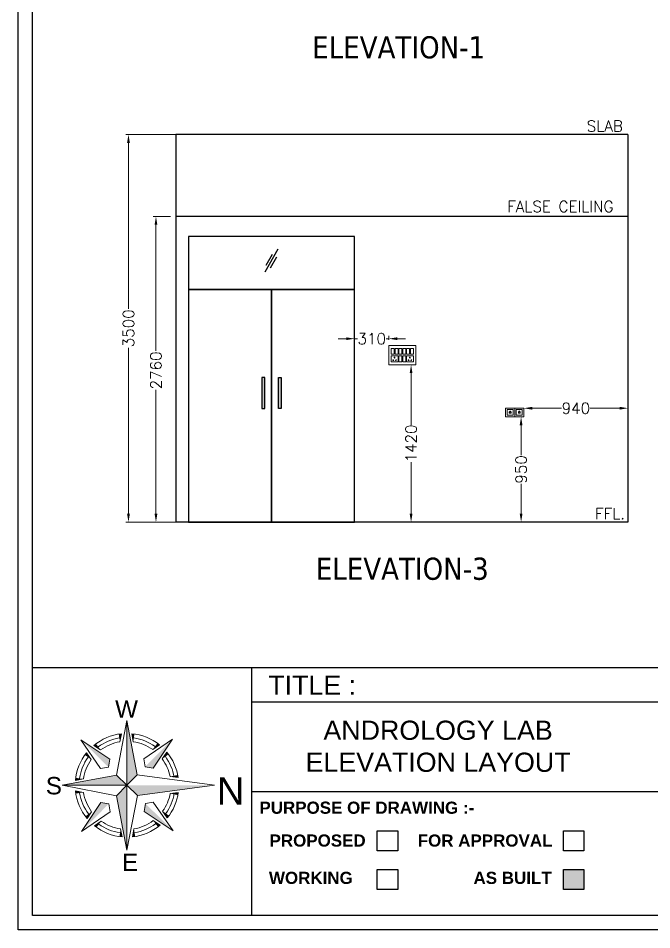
# Model space of a CAD drawing. Header units: millimetres. Extents: x 3552052 to 4144896, y -707811 to -630695.
# Drawn here: x 3986011 to 3991737, y -700712 to -692479 of the extents above; entities that cross this region are included whole.
import ezdxf
from ezdxf.enums import TextEntityAlignment as Align

# ---------------------------------------------------------------- set-up
doc = ezdxf.new("R2010")
doc.units = ezdxf.units.MM
doc.header["$LTSCALE"] = 6
doc.header["$MEASUREMENT"] = 0
doc.layers.get('0').update_dxf_attribs({"linetype": 'CONTINUOUS', "lineweight": 0})
doc.layers.get('Defpoints').update_dxf_attribs({"linetype": 'CONTINUOUS', "lineweight": 0})
for name, color, linetype, lineweight in [('0.0', 8, 'CONTINUOUS', 0), ('ELE-12M RAW&UPS SB', 40, 'CONTINUOUS', 0), ('ELE-4M UPS P.SB', 3, 'CONTINUOUS', 0), ('ELE-SOCKET NMBERING', 7, 'CONTINUOUS', 9), ('ELE.LAN POINT', 3, 'CONTINUOUS', 0), ('formate text', 8, 'CONTINUOUS', 0), ('MEP_HVAC_RA_DUCT', 1, 'CONTINUOUS', 0), ('MEP_HVAC_TEXT', 7, 'CONTINUOUS', 0), ('SECTION', 251, 'CONTINUOUS', 0), ('TITLE', 7, 'CONTINUOUS', 0)]:
    doc.layers.add(name, color=color, linetype=linetype, lineweight=lineweight)
doc.styles.add('Annotation', font='tahoma.ttf')
doc.styles.add('ARIAL', font='arial.ttf')
doc.styles.add('FORMATE', font='arialbd.ttf')
doc.styles.add('ROMANS', font='romans.shx')
doc.styles.add('style3', font='arialbd.ttf')
doc.dimstyles.new('AEPL1', dxfattribs={"dimtxt": 100, "dimasz": 75, "dimexe": 25, "dimexo": 50, "dimtad": 0, "dimdec": 0, "dimtxsty": 'ROMANS', "dimcen": 2.5, "dimclrd": 7, "dimclre": 7, "dimclrt": 7, "dimadec": 0, "dimazin": 0, "dimtfac": 1, "dimtdec": 0, "dimtmove": 0, "dimatfit": 3, "dimfxl": 1, "dimlwd": 0, "dimlwe": 0, "dimarcsym": 0})

# ---------------------------------------------------------------- blocks, each defined once
blk = doc.blocks.new('*D548')
at = {"layer": 'Defpoints', "color": 0, "transparency": 16777216}
for p in [(3987255.5, -694269.6), (3987435.8, -694269.6), (3987635.2, -697029.6)]:
    blk.add_point(p, dxfattribs=at)
at = {"layer": 'ELE-4M UPS P.SB', "color": 7, "lineweight": 0, "transparency": 16777216}
for p, q in [((3987385.8, -694269.6), (3987230.5, -694269.6)), ((3987255.5, -694344.6), (3987255.5, -695482.8)), ((3987255.5, -696954.6), (3987255.5, -695836.5)), ((3987585.2, -697029.6), (3987230.5, -697029.6))]:
    blk.add_line(p, q, dxfattribs=at)
at = {"layer": 'ELE-4M UPS P.SB', "color": 7, "transparency": 16777216}
for points in [[(3987243, -694344.6), (3987268, -694344.6), (3987255.5, -694269.6)], [(3987243, -696954.6), (3987268, -696954.6), (3987255.5, -697029.6)]]:
    blk.add_solid(points, dxfattribs=at)
at = {"layer": 'ELE-4M UPS P.SB', "color": 7, "lineweight": -3, "transparency": 16777216, "insert": (3987255.5, -695659.6), "char_height": 100, "attachment_point": 5, "rotation": 90, "style": 'ROMANS'}
blk.add_mtext('2760', dxfattribs=at)
blk = doc.blocks.new('*D549')
at = {"layer": 'Defpoints', "color": 0, "transparency": 16777216}
for p in [(3987007.1, -693529.6), (3987681.6, -693529.6), (3987635.2, -697029.6)]:
    blk.add_point(p, dxfattribs=at)
at = {"layer": 'ELE-4M UPS P.SB', "color": 7, "lineweight": 0, "transparency": 16777216}
for p, q in [((3987631.6, -693529.6), (3986982.1, -693529.6)), ((3987007.1, -693604.6), (3987007.1, -695102.8)), ((3987007.1, -696954.6), (3987007.1, -695456.5)), ((3987585.2, -697029.6), (3986982.1, -697029.6))]:
    blk.add_line(p, q, dxfattribs=at)
at = {"layer": 'ELE-4M UPS P.SB', "color": 7, "transparency": 16777216}
for points in [[(3986994.6, -693604.6), (3987019.6, -693604.6), (3987007.1, -693529.6)], [(3986994.6, -696954.6), (3987019.6, -696954.6), (3987007.1, -697029.6)]]:
    blk.add_solid(points, dxfattribs=at)
at = {"layer": 'ELE-4M UPS P.SB', "color": 7, "lineweight": -3, "transparency": 16777216, "insert": (3987007.1, -695279.6), "char_height": 100, "attachment_point": 5, "rotation": 90, "style": 'ROMANS'}
blk.add_mtext('3500', dxfattribs=at)
blk = doc.blocks.new('DFGFGFG')
at = {"layer": 'ELE-12M RAW&UPS SB', "color": 3, "linetype": 'ByBlock'}
for p, q in [((3567585.3, -693220.8), (3567638.1, -693220.8)), ((3567585.3, -693283.9), (3567585.3, -693220.8)), ((3567638.1, -693283.9), (3567585.3, -693283.9)), ((3567638.1, -693220.8), (3567638.1, -693283.9)), ((3567585.3, -693422.6), (3567585.3, -693359.5)), ((3567585.3, -693359.5), (3567638.1, -693359.5)), ((3567638.1, -693359.5), (3567638.1, -693422.6)), ((3567638.1, -693422.6), (3567585.3, -693422.6))]:
    blk.add_line(p, q, dxfattribs=at)
for points in [[(3567665.4, -693198.8), (3567665.4, -693442.5), (3567490.5, -693442.5), (3567490.5, -693198.8)], [(3567570.3, -693255.5), (3567570.3, -693281.9), (3567517.5, -693281.9), (3567517.5, -693255.5)], [(3567570.3, -693290.2), (3567570.3, -693316.6), (3567517.5, -693316.6), (3567517.5, -693290.2)], [(3567570.3, -693324.9), (3567570.3, -693351.3), (3567517.5, -693351.3), (3567517.5, -693324.9)], [(3567570.3, -693359.5), (3567570.3, -693385.9), (3567517.5, -693385.9), (3567517.5, -693359.5)], [(3567637.8, -693290.2), (3567637.8, -693316.6), (3567585, -693316.6), (3567585, -693290.2)], [(3567637.8, -693324.9), (3567637.8, -693351.3), (3567585, -693351.3), (3567585, -693324.9)], [(3567570.3, -693394.2), (3567570.3, -693420.6), (3567517.5, -693420.6), (3567517.5, -693394.2)]]:
    blk.add_lwpolyline(points, close=True, dxfattribs=at)
at = {"layer": 'ELE-12M RAW&UPS SB', "color": 3, "linetype": 'ByBlock', "elevation": 0}
blk.add_lwpolyline([(3567570.3, -693220.8), (3567570.3, -693247.2), (3567517.5, -693247.2), (3567517.5, -693220.8)], close=True, dxfattribs=at)
at = {"layer": 'ELE-12M RAW&UPS SB', "color": 3, "linetype": 'ByBlock'}
for centre, radius, start, end in [((3567598.6, -693252.4), 3.6, 37.15837, 322.84163), ((3567602.2, -693252.4), 2.29, 251.40312, 108.59688), ((3567622, -693239.2), 3.1, 357.48997, 264.73109), ((3567622, -693265.5), 3.1, 95.26891, 2.51003), ((3567624.1, -693241.6), 2.5, 194.90486, 67.31619), ((3567624.1, -693263.1), 2.5, 292.68381, 165.09514), ((3567598.6, -693391.1), 3.6, 37.15837, 322.84163), ((3567602.2, -693391.1), 2.29, 251.40312, 108.59688), ((3567622, -693377.9), 3.1, 357.48997, 264.73109), ((3567622, -693404.3), 3.1, 95.26891, 2.51003), ((3567624.1, -693380.4), 2.5, 194.90486, 67.31619), ((3567624.1, -693401.8), 2.5, 292.68381, 165.09514)]:
    blk.add_arc(centre, radius, start, end, dxfattribs=at)
blk = doc.blocks.new('Voice')
at = {"layer": 'ELE.LAN POINT', "color": 6}
for points in [[(0, -32), (128, -32), (128, 92), (0, 92)], [(22, -10), (106, -10), (106, 70), (22, 70)], [(77, 21), (70, 21), (70, 12), (58, 12), (58, 21), (51, 21), (51, 39), (77, 39)], [(76, 23), (68, 23), (68, 13), (59, 13), (59, 23), (52, 23), (52, 37), (76, 37)]]:
    blk.add_lwpolyline(points, close=True, dxfattribs=at)
blk = doc.blocks.new('*D550')
at = {"layer": 'Defpoints', "color": 0, "transparency": 16777216}
for p in [(3990524.6, -696079.6), (3990555.7, -696079.6), (3990524.6, -697029.6)]:
    blk.add_point(p, dxfattribs=at)
at = {"layer": 'ELE-4M UPS P.SB', "color": 7, "lineweight": 0, "transparency": 16777216}
for p, q in [((3990574.6, -696079.6), (3990580.7, -696079.6)), ((3990555.7, -696154.6), (3990555.7, -696425.4)), ((3990555.7, -696954.6), (3990555.7, -696683.8)), ((3990574.6, -697029.6), (3990580.7, -697029.6))]:
    blk.add_line(p, q, dxfattribs=at)
at = {"layer": 'ELE-4M UPS P.SB', "color": 7, "transparency": 16777216}
for points in [[(3990543.2, -696154.6), (3990568.2, -696154.6), (3990555.7, -696079.6)], [(3990543.2, -696954.6), (3990568.2, -696954.6), (3990555.7, -697029.6)]]:
    blk.add_solid(points, dxfattribs=at)
at = {"layer": 'ELE-4M UPS P.SB', "color": 7, "lineweight": -3, "transparency": 16777216, "insert": (3990555.7, -696554.6), "char_height": 100, "attachment_point": 5, "rotation": 90, "style": 'ROMANS'}
blk.add_mtext('950', dxfattribs=at)
blk = doc.blocks.new('*D551')
at = {"layer": 'Defpoints', "color": 0, "transparency": 16777216}
for p in [(3990580.8, -695999.6), (3991520.8, -695999.6), (3991520.8, -696001.4)]:
    blk.add_point(p, dxfattribs=at)
at = {"layer": 'ELE-4M UPS P.SB', "color": 7, "lineweight": 0, "transparency": 16777216}
for p, q in [((3990655.8, -696001.4), (3990921.6, -696001.4)), ((3991445.8, -696001.4), (3991180, -696001.4)), ((3990580.8, -696049.6), (3990580.8, -696026.4)), ((3991520.8, -696049.6), (3991520.8, -696026.4))]:
    blk.add_line(p, q, dxfattribs=at)
at = {"layer": 'ELE-4M UPS P.SB', "color": 7, "transparency": 16777216}
for points in [[(3990655.8, -695988.9), (3990655.8, -696013.9), (3990580.8, -696001.4)], [(3991445.8, -695988.9), (3991445.8, -696013.9), (3991520.8, -696001.4)]]:
    blk.add_solid(points, dxfattribs=at)
at = {"layer": 'ELE-4M UPS P.SB', "color": 7, "lineweight": -3, "transparency": 16777216, "insert": (3991050.8, -696001.4), "char_height": 100, "attachment_point": 5, "style": 'ROMANS'}
blk.add_mtext('940', dxfattribs=at)
blk = doc.blocks.new('*D552')
at = {"layer": 'Defpoints', "color": 0, "transparency": 16777216}
for p in [(3989050.8, -695373.2), (3989050.8, -695434.7), (3989360.8, -695434.7)]:
    blk.add_point(p, dxfattribs=at)
at = {"layer": 'ELE-4M UPS P.SB', "color": 7, "lineweight": 0, "transparency": 16777216}
for p, q in [((3988975.8, -695373.2), (3988900.8, -695373.2)), ((3989050.8, -695384.7), (3989050.8, -695348.2)), ((3989050.8, -695373.2), (3989076.6, -695373.2)), ((3989360.8, -695373.2), (3989335, -695373.2)), ((3989360.8, -695384.7), (3989360.8, -695348.2)), ((3989435.8, -695373.2), (3989510.8, -695373.2))]:
    blk.add_line(p, q, dxfattribs=at)
at = {"layer": 'ELE-4M UPS P.SB', "color": 7, "transparency": 16777216}
for points in [[(3988975.8, -695360.7), (3988975.8, -695385.7), (3989050.8, -695373.2)], [(3989435.8, -695360.7), (3989435.8, -695385.7), (3989360.8, -695373.2)]]:
    blk.add_solid(points, dxfattribs=at)
at = {"layer": 'ELE-4M UPS P.SB', "color": 7, "lineweight": -3, "transparency": 16777216, "insert": (3989205.8, -695373.2), "char_height": 100, "attachment_point": 5, "style": 'ROMANS'}
blk.add_mtext('310', dxfattribs=at)
blk = doc.blocks.new('*D553')
at = {"layer": 'Defpoints', "color": 0, "transparency": 16777216}
for p in [(3989604.5, -695609.6), (3989561.3, -697029.6), (3989604.5, -697029.6)]:
    blk.add_point(p, dxfattribs=at)
at = {"layer": 'ELE-4M UPS P.SB', "color": 7, "lineweight": 0, "transparency": 16777216}
for p, q in [((3989554.5, -695609.6), (3989536.3, -695609.6)), ((3989561.3, -695684.6), (3989561.3, -696150)), ((3989561.3, -696954.6), (3989561.3, -696489.3)), ((3989554.5, -697029.6), (3989536.3, -697029.6))]:
    blk.add_line(p, q, dxfattribs=at)
at = {"layer": 'ELE-4M UPS P.SB', "color": 7, "transparency": 16777216}
for points in [[(3989548.8, -695684.6), (3989573.8, -695684.6), (3989561.3, -695609.6)], [(3989548.8, -696954.6), (3989573.8, -696954.6), (3989561.3, -697029.6)]]:
    blk.add_solid(points, dxfattribs=at)
at = {"layer": 'ELE-4M UPS P.SB', "color": 7, "lineweight": -3, "transparency": 16777216, "insert": (3989561.3, -696319.6), "char_height": 100, "attachment_point": 5, "rotation": 90, "style": 'ROMANS'}
blk.add_mtext('1420', dxfattribs=at)
blk = doc.blocks.new('A$C4A7C6C7E')
at = {"layer": 'TITLE', "color": 8, "lineweight": 5}
for p, q in [((-4207, 4144), (0, 26095)), ((0, 26095), (0, 0)), ((0, 0), (0, 26095)), ((4144, 4207), (0, 26095)), ((-2825, 17519), (-2234, 20757)), ((2559, 17560), (1919, 20788)), ((6781, 10622), (18312, 18592)), ((10518, 6941), (18312, 18592)), ((-6941, 10518), (-18592, 18312)), ((-10622, 6781), (-18592, 18312)), ((-10607, 14226), (-13343, 16056)), ((10390, 14385), (13098, 16257)), ((-14385, 10390), (-16257, 13098)), ((14226, 10607), (16056, 13343)), ((-7437, 7325), (-6941, 10518)), ((7325, 7437), (6781, 10622)), ((7325, 7437), (10518, 6941)), ((-4207, 4144), (-26095, 0)), ((-7437, 7325), (-10622, 6781)), ((-4207, 4144), (0, 0)), ((0, 0), (-4207, 4144)), ((0, 0), (4144, 4207)), ((4144, 4207), (0, 0)), ((0, 0), (-26095, 0)), ((-26095, 0), (0, 0)), ((-4144, -4207), (-26095, 0)), ((-17560, 2559), (-20788, 1919)), ((0, 0), (-4144, -4207)), ((-4144, -4207), (0, 0)), ((0, 0), (4207, -4144)), ((4207, -4144), (0, 0)), ((0, 0), (0, -26095)), ((0, -26095), (0, 0)), ((17394, 3514), (20646, 3095)), ((17394, 3514), (20646, 3095)), ((-17519, -2825), (-20757, -2234)), ((17433, -3312), (20680, -2857)), ((17433, -3312), (20680, -2857)), ((17434, -3310), (20680, -2857)), ((-10518, -6941), (-18312, -18592)), ((-7325, -7437), (-10518, -6941)), ((-4144, -4207), (0, -26095)), ((4207, -4144), (0, -26095)), ((7437, -7325), (6941, -10518)), ((7437, -7325), (10622, -6781)), ((10622, -6781), (18592, -18312)), ((-6781, -10622), (-18312, -18592)), ((-14226, -10607), (-16056, -13343)), ((-7325, -7437), (-6781, -10622)), ((6941, -10518), (18592, -18312)), ((14385, -10390), (16257, -13098)), ((-10390, -14385), (-13098, -16257)), ((10607, -14226), (13343, -16056)), ((-2559, -17560), (-1919, -20788)), ((2825, -17519), (2234, -20757))]:
    blk.add_line(p, q, dxfattribs=at)
at = {"layer": 'TITLE', "color": 5}
for p in [(4144, 4207), (4207, -4144)]:
    blk.add_line(p, (35289, 0), dxfattribs=at)
at = {"layer": 'TITLE', "color": 8, "lineweight": 5}
for radius, start, end in [(20877, 96.14269, 129.72625), (19311, 99.1612, 126.70773), (20877, 51.14269, 84.72625), (19311, 54.16121, 81.70773), (17745, 99.1612, 126.70773), (17745, 54.16121, 81.70773), (20877, 141.14269, 174.72625), (19311, 144.16121, 171.70773), (19311, 9.85136, 36.70773), (20877, 8.52692, 39.72625), (17745, 144.16121, 171.70773), (17745, 11.42181, 36.70773), (20877, 186.14269, 219.72625), (19311, 189.1612, 216.70773), (17745, 189.1612, 216.70773), (17745, 324.16121, 349.24868), (19311, 324.16121, 350.81434), (20877, 321.14269, 352.1348), (17745, 234.16121, 261.70773), (17745, 279.1612, 306.70773), (20877, 231.14269, 264.72625), (19311, 234.16121, 261.70773), (20877, 276.14269, 309.72625), (19311, 279.1612, 306.70773)]:
    blk.add_arc((0, 0), radius, start, end, dxfattribs=at)
for points in [[(0, 26095), (4144, 4207), (0, 0)], [(-3324, 20610), (-2234, 20757), (-2825, 17519)], [(3011, 20658), (1919, 20788), (2559, 17560)], [(18312, 18592), (10518, 6941), (7325, 7437)], [(-18592, 18312), (-6941, 10518), (-7437, 7325)], [(-13343, 16056), (-12479, 16737), (-10607, 14226)], [(13098, 16257), (12223, 16924), (10390, 14385)], [(-16257, 13098), (-16924, 12223), (-14385, 10390)], [(16056, 13343), (16737, 12479), (14226, 10607)], [(-26095, 0), (-4207, 4144), (0, 0)], [(20646, 3095), (20457, 4167), (17394, 3514)], [(-20658, 3011), (-20788, 1919), (-17560, 2559)], [(0, -26095), (-4144, -4207), (0, 0)], [(-20610, -3324), (-20757, -2234), (-17519, -2825)], [(20680, -2857), (20503, -3930), (17433, -3312)], [(-18312, -18592), (-10518, -6941), (-7325, -7437)], [(18592, -18312), (6941, -10518), (7437, -7325)], [(-16056, -13343), (-16737, -12479), (-14226, -10607)], [(16257, -13098), (16924, -12223), (14385, -10390)], [(-13098, -16257), (-12223, -16924), (-10390, -14385)], [(13343, -16056), (12479, -16737), (10607, -14226)], [(-3011, -20658), (-1919, -20788), (-2559, -17560)], [(3324, -20610), (2234, -20757), (2825, -17519)]]:
    blk.add_solid(points, dxfattribs=at)
at = {"layer": 'TITLE', "color": 5}
blk.add_solid([(35289, 0), (4207, -4144), (0, 0)], dxfattribs=at)

msp = doc.modelspace()

# ---------------------------------------------------------------- hatches: boundary and pattern name
at = {"lineweight": -3, "ltscale": 0.1}
h = msp.add_hatch(color=254, dxfattribs=at)
h.dxf.hatch_style = 1
h.paths.add_polyline_path([(3988213.3, -696003.7), (3988238.3, -696003.7), (3988238.3, -695722.5), (3988213.3, -695722.5)])
h = msp.add_hatch(color=254, dxfattribs=at)
h.dxf.hatch_style = 1
h.paths.add_polyline_path([(3988388.3, -696003.7), (3988363.3, -696003.7), (3988363.3, -695722.5), (3988388.3, -695722.5)])
at = {"layer": 'MEP_HVAC_TEXT', "lineweight": -3}
h = msp.add_hatch(color=1, dxfattribs=at)
h.dxf.hatch_style = 1
h.paths.add_polyline_path([(3990938.2, -700167.2), (3990938.2, -700347.9), (3991122.5, -700347.9), (3991122.5, -700167.2)])

# ---------------------------------------------------------------- linework, layer by layer
at = {"lineweight": -3}
for p in [(3998381, -698347.8), (3986140.1, -700582.9)]:
    msp.add_line(p, (3986140.1, -698347.8), dxfattribs=at)
at = {"color": 7, "lineweight": 30}
for points in [[(3998510.5, -681473.6), (3998510.5, -700712.4), (3986010.5, -700712.4), (3986010.5, -681473.6)], [(3998381, -681603.1), (3998381, -700582.9), (3986140.1, -700582.9), (3986140.1, -681603.1)]]:
    msp.add_lwpolyline(points, close=True, dxfattribs=at)
at = {"color": 7, "lineweight": -3, "ltscale": 0.1}
for points in [[(3988213.3, -696003.7), (3988238.3, -696003.7), (3988238.3, -695722.5), (3988213.3, -695722.5)], [(3988388.3, -696003.7), (3988363.3, -696003.7), (3988363.3, -695722.5), (3988388.3, -695722.5)]]:
    msp.add_lwpolyline(points, close=True, dxfattribs=at)
at = {"layer": '0.0', "color": 7, "lineweight": 30, "elevation": -69.3}
for points in [[(3989256.2, -699818.8), (3989440.5, -699818.8), (3989440.5, -699999.4), (3989256.2, -699999.4)], [(3990938.2, -699818.8), (3991122.5, -699818.8), (3991122.5, -699999.4), (3990938.2, -699999.4)], [(3989256.2, -700167.2), (3989440.5, -700167.2), (3989440.5, -700347.9), (3989256.2, -700347.9)], [(3990938.2, -700167.2), (3991122.5, -700167.2), (3991122.5, -700347.9), (3990938.2, -700347.9)]]:
    msp.add_lwpolyline(points, close=True, dxfattribs=at)
at = {"layer": 'MEP_HVAC_RA_DUCT', "color": 7, "lineweight": 30}
for p, q in [((3987435.8, -693529.6), (3987435.8, -697029.6)), ((3991520.8, -693529.6), (3991520.8, -697029.6))]:
    msp.add_line(p, q, dxfattribs=at)
for points in [[(3991520.8, -693529.6), (3987435.8, -693529.6)], [(3989745.8, -694269.6), (3987435.8, -694269.6)], [(3991520.8, -694269.6), (3989745.8, -694269.6)], [(3991520.8, -697029.6), (3987435.8, -697029.6)]]:
    msp.add_lwpolyline(points, dxfattribs=at)
at = {"layer": 'MEP_HVAC_RA_DUCT', "color": 7, "lineweight": -3}
for points in [[(3987550.8, -694929.6), (3989050.8, -694929.6), (3989050.8, -694449.6), (3987550.8, -694449.6)], [(3987550.8, -697029.6), (3988300.8, -697029.6), (3988300.8, -694929.6), (3987550.8, -694929.6)], [(3988300.8, -697029.6), (3989050.8, -697029.6), (3989050.8, -694929.6), (3988300.8, -694929.6)]]:
    msp.add_lwpolyline(points, close=True, dxfattribs=at)
at = {"layer": 'MEP_HVAC_TEXT', "lineweight": -3}
for p, q in [((3988118.6, -698347.8), (3988118.6, -700582.9)), ((3991864.7, -698655.8), (3988118.6, -698655.8)), ((3991864.7, -699465), (3988118.6, -699465))]:
    msp.add_line(p, q, dxfattribs=at)
at = {"layer": 'SECTION', "color": 5, "lineweight": -3, "ltscale": 500}
for p, q in [((3988241.7, -694770.5), (3988361.3, -694561.2)), ((3988250.6, -694709), (3988308.1, -694608.4)), ((3988289.8, -694732.2), (3988346.5, -694633))]:
    msp.add_line(p, q, dxfattribs=at)

# ---------------------------------------------------------------- block references
at = {"layer": 'ELE-4M UPS P.SB', "color": 0, "lineweight": -3, "rotation": 270}
msp.add_blockref('DFGFGFG', (4682803.3, 2872055.8), dxfattribs=at)
at = {"layer": 'ELE.LAN POINT', "color": 7, "lineweight": 30, "xscale": -0.6460197140963563, "yscale": 0.6460197140963563, "zscale": 0.6460197140963563, "rotation": 180}
for p in [(3990415.6, -696020.2), (3990498.2, -696020.2)]:
    msp.add_blockref('Voice', p, dxfattribs=at)
at = {"layer": 'TITLE', "lineweight": -3, "extrusion": (1.31196e-09, -7.57547e-09, 1), "xscale": 0.02243645574317497, "yscale": 0.02243645574317497, "zscale": 0.02243645574317497}
msp.add_blockref('A$C4A7C6C7E', (3986993.2, -699407.7, 0), dxfattribs=at)

# ---------------------------------------------------------------- texts
at = {"lineweight": -3, "char_height": 200, "width": 2697.906, "attachment_point": 3, "style": 'Annotation'}
for s, insert in [('\\pxql;ELEVATION-1', (3991365.6, -692641.1)), ('\\pxql;ELEVATION-3', (3991397.5, -697351.1))]:
    msp.add_mtext(s, dxfattribs=dict(at, insert=insert))
at = {"layer": 'ELE-SOCKET NMBERING', "color": 0, "lineweight": -3, "char_height": 100.004, "width": 2358.602, "attachment_point": 1, "style": 'Annotation'}
for s, insert in [('{\\Fromans|c0;SLAB}', (3991149.2, -693402.2)), ('{\\Fromans|c0;FALSE CEILING }', (3990431, -694129.5)), ('{\\Fromans|c0;FFL.}', (3991224.4, -696904.6))]:
    msp.add_mtext(s, dxfattribs=dict(at, insert=insert))
at = {"layer": 'formate text', "color": 7, "lineweight": 30, "ltscale": 100, "style": 'style3'}
msp.add_text('PURPOSE OF DRAWING :-', height=109.722, dxfattribs=at).set_placement((3988190.7, -699664.6, -69.3))
at = {"layer": 'formate text', "color": 7, "lineweight": 30, "style": 'FORMATE'}
for s, height, p in [('PROPOSED ', 109.72, (3989193.4, -699961.3, -69.3)), ('FOR APPROVAL', 109.722, (3990838.9, -699961.3, -69.3)), ('WORKING', 109.72, (3989034.3, -700298.5, -69.3)), ('AS BUILT', 109.72, (3990832.2, -700298.5, -69.3))]:
    msp.add_text(s, height=height, dxfattribs=at).set_placement(p, align=Align.RIGHT)
at = {"layer": 'TITLE', "color": 7, "lineweight": 30, "style": 'ARIAL'}
for s, height, p in [('TITLE :', 173.38, (3988270.7, -698589.8)), ('W', 157.1, (3986886.1, -698796.2, 0)), ('S', 157.1, (3986259.6, -699489.4, 0)), ('E', 157.1, (3986947.8, -700181.9, 0))]:
    msp.add_text(s, height=height, dxfattribs=at).set_placement(p)
at = {"layer": 'TITLE', "color": 5, "lineweight": -3, "style": 'ARIAL'}
msp.add_text('N', height=247.7, rotation=180, dxfattribs=at).set_placement((3988054.8, -699335.1, 0))
at = {"layer": 'TITLE', "color": 7, "lineweight": 30, "insert": (3988247.1, -698823.3), "char_height": 173.381, "attachment_point": 1, "style": 'ARIAL'}
msp.add_mtext_dynamic_manual_height_columns('\\pxqc;ANDROLOGY LAB ELEVATION LAYOUT', width=3116.447, gutter_width=6.94, heights=[0], dxfattribs=at)

# ---------------------------------------------------------------- dimensions: what is measured, and where the dimension line sits
at = {"layer": 'ELE-4M UPS P.SB', "color": 0, "lineweight": -3}
for base, p2, picture, middle in [((3987007.1, -693529.6), (3987681.6, -693529.6), '*D549', (3987007.1, -695279.6)), ((3987255.5, -694269.6), (3987435.8, -694269.6), '*D548', (3987255.5, -695659.6))]:
    dim = msp.add_linear_dim(base=base, p1=(3987635.2, -697029.6), p2=p2, angle=90, dimstyle='AEPL1', dxfattribs=at)
    dim.commit()
    dim.dimension.update_dxf_attribs({"geometry": picture, "text_midpoint": middle, "dimtype": 160})
for base, p1, p2, picture, middle in [((3989050.8, -695373.2), (3989360.8, -695434.7), (3989050.8, -695434.7), '*D552', (3989205.8, -695373.2)), ((3991520.8, -696001.4), (3990580.8, -695999.6), (3991520.8, -695999.6), '*D551', (3991050.8, -696001.4))]:
    dim = msp.add_linear_dim(base=base, p1=p1, p2=p2, dimstyle='AEPL1', dxfattribs=at)
    dim.commit()
    dim.dimension.update_dxf_attribs({"geometry": picture, "text_midpoint": middle})
for base, p1, p2, picture, middle in [((3989561.3, -697029.6), (3989604.5, -695609.6), (3989604.5, -697029.6), '*D553', (3989561.3, -696319.6)), ((3990555.7, -696079.6), (3990524.6, -697029.6), (3990524.6, -696079.6), '*D550', (3990555.7, -696554.6))]:
    dim = msp.add_linear_dim(base=base, p1=p1, p2=p2, angle=90, dimstyle='AEPL1', dxfattribs=at)
    dim.commit()
    dim.dimension.update_dxf_attribs({"geometry": picture, "text_midpoint": middle})

doc.saveas('drawing.dxf')
